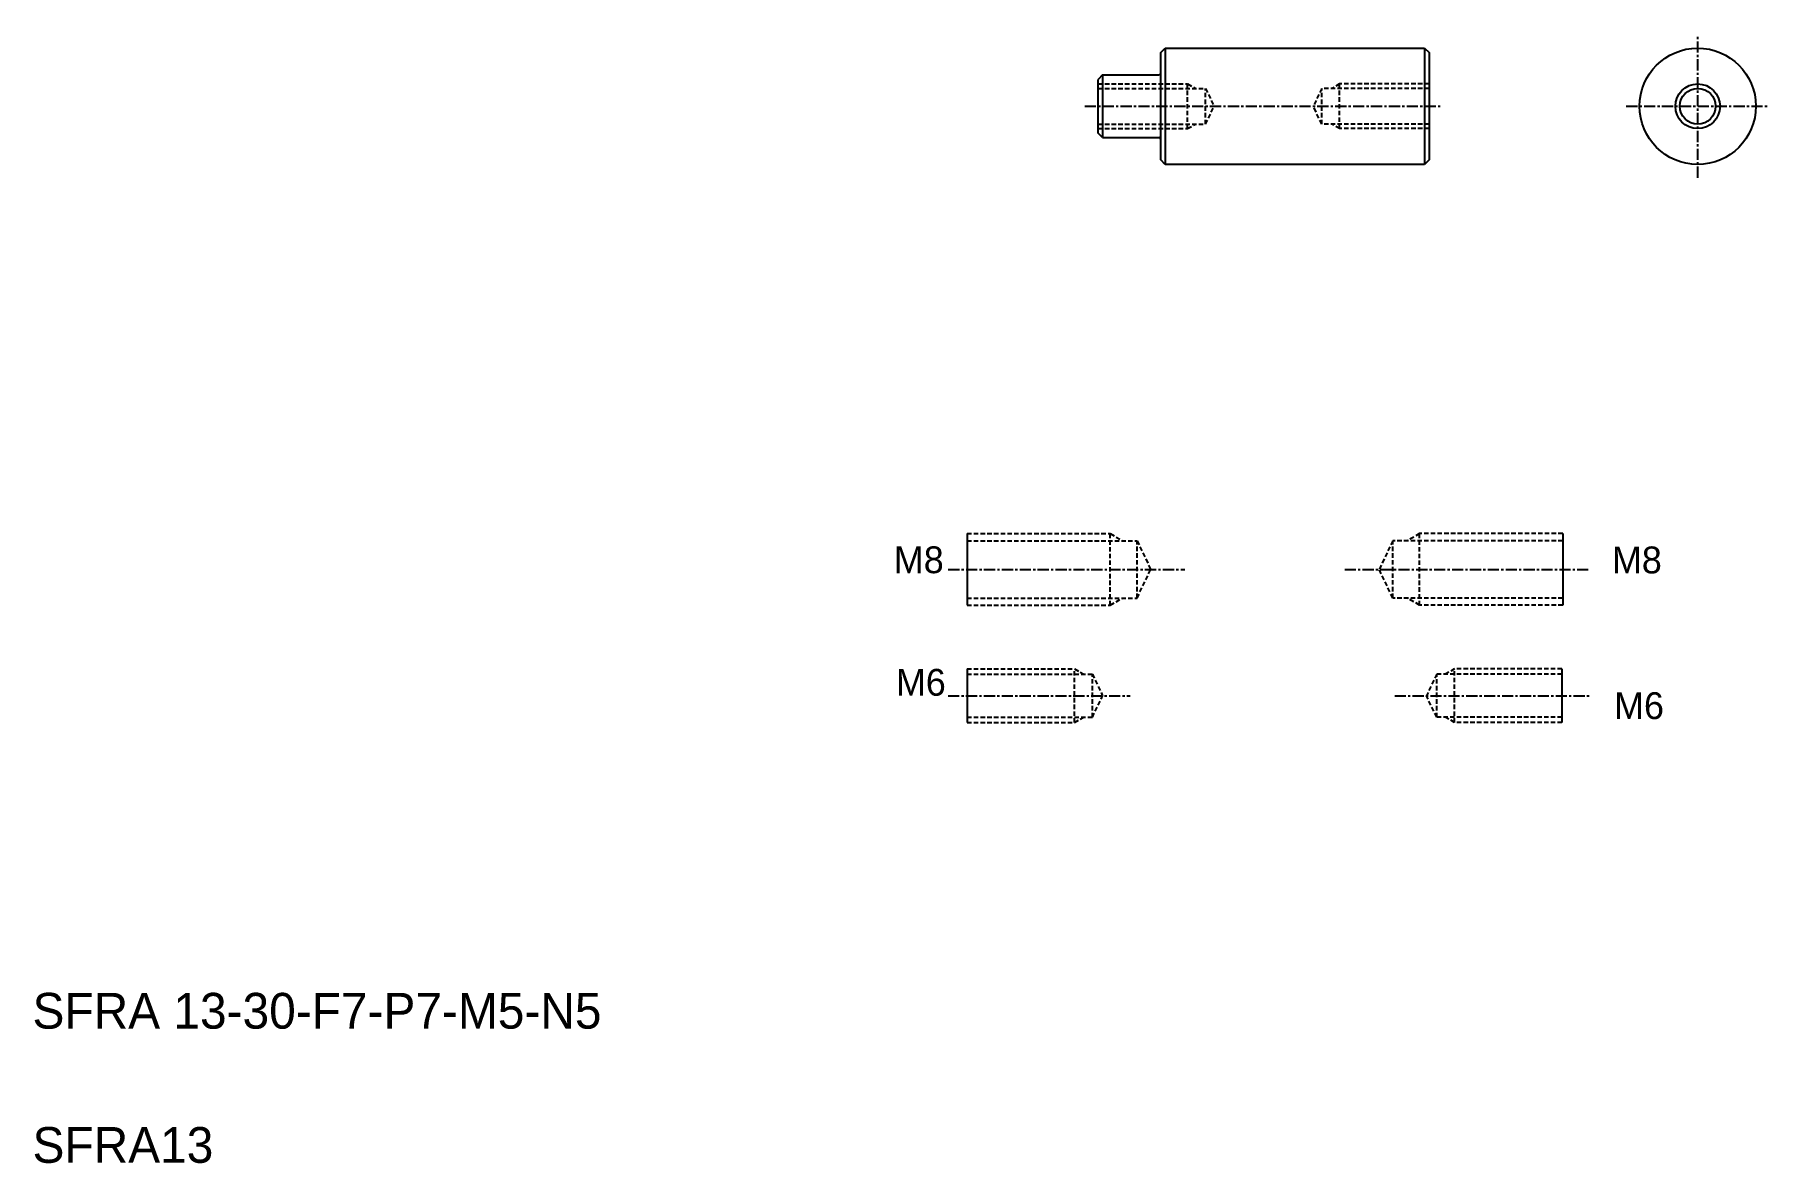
# Model space of a CAD drawing. Extents: x 10 to 204, y 10 to 136.
import ezdxf

# ---------------------------------------------------------------- set-up
doc = ezdxf.new("R2010")
doc.units = 0
doc.linetypes.add('CENTER', pattern=[2, 1.25, -0.25, 0.25, -0.25])
doc.linetypes.add('DASHED', pattern=[0.75, 0.5, -0.25])
doc.layers.get('0').update_dxf_attribs({"linetype": 'CONTINUOUS'})
doc.layers.add('CENTER', color=1, linetype='CENTER')

msp = doc.modelspace()

# ---------------------------------------------------------------- linework, layer by layer
at = {"color": 7, "linetype": 'CONTINUOUS'}
for p, q in [((136.14, 134.14), (136.64, 134.64)), ((136.14, 122.14), (136.14, 134.14)), ((136.64, 134.64), (165.64, 134.64)), ((136.64, 134.64), (136.64, 121.64)), ((165.64, 134.64), (165.64, 121.64)), ((165.64, 134.64), (166.14, 134.14)), ((166.14, 134.14), (166.14, 122.14)), ((129.64, 131.64), (129.14, 131.14)), ((129.14, 125.14), (129.14, 131.14)), ((129.64, 131.64), (129.64, 124.64)), ((129.64, 131.64), (135.94, 131.64)), ((136.64, 131.14), (136.64, 131.14)), ((136.64, 128.14), (136.64, 128.14)), ((129.64, 124.64), (129.14, 125.14)), ((129.64, 124.64), (135.94, 124.64)), ((136.64, 121.64), (136.14, 122.14)), ((165.64, 121.64), (136.64, 121.64)), ((166.14, 122.14), (165.64, 121.64)), ((114.49, 80.35), (114.49, 72.35)), ((181.08, 80.35), (181.08, 72.35)), ((114.49, 65.23), (114.49, 59.23)), ((180.99, 65.23), (180.99, 59.23))]:
    msp.add_line(p, q, dxfattribs=at)
at = {"color": 3, "linetype": 'DASHED'}
for p, q in [((129.14, 130.64), (139.14, 130.64)), ((129.14, 130.14), (141.14, 130.14)), ((139.14, 125.64), (139.14, 130.64)), ((139.14, 130.64), (140.01, 130.14)), ((141.14, 126.14), (141.14, 130.14)), ((141.14, 130.14), (142.1, 128.14)), ((154.14, 130.14), (153.19, 128.14)), ((166.14, 130.14), (154.14, 130.14)), ((154.14, 126.14), (154.14, 130.14)), ((156.14, 130.64), (155.28, 130.14)), ((166.14, 130.64), (156.14, 130.64)), ((156.14, 125.64), (156.14, 130.64)), ((141.14, 126.14), (142.1, 128.14)), ((154.14, 126.14), (153.19, 128.14)), ((129.14, 126.14), (141.14, 126.14)), ((139.14, 125.64), (140.01, 126.14)), ((166.14, 126.14), (154.14, 126.14)), ((156.14, 125.64), (155.28, 126.14)), ((129.14, 125.64), (139.14, 125.64)), ((166.14, 125.64), (156.14, 125.64)), ((114.49, 80.35), (130.49, 80.35)), ((114.49, 79.55), (133.49, 79.55)), ((130.49, 80.35), (131.88, 79.55)), ((130.49, 72.35), (130.49, 80.35)), ((133.49, 73.15), (133.49, 79.55)), ((133.49, 79.55), (135.02, 76.35)), ((162.08, 79.55), (160.56, 76.35)), ((181.08, 79.55), (162.08, 79.55)), ((162.08, 73.15), (162.08, 79.55)), ((165.08, 80.35), (163.7, 79.55)), ((181.08, 80.35), (165.08, 80.35)), ((165.08, 72.35), (165.08, 80.35)), ((133.49, 73.15), (135.02, 76.35)), ((162.08, 73.15), (160.56, 76.35)), ((114.49, 73.15), (133.49, 73.15)), ((114.49, 72.35), (130.49, 72.35)), ((130.49, 72.35), (131.88, 73.15)), ((181.08, 73.15), (162.08, 73.15)), ((165.08, 72.35), (163.7, 73.15)), ((181.08, 72.35), (165.08, 72.35)), ((114.49, 65.23), (126.49, 65.23)), ((114.49, 64.63), (128.49, 64.63)), ((126.49, 59.23), (126.49, 65.23)), ((126.49, 65.23), (127.53, 64.63)), ((128.49, 59.83), (128.49, 64.63)), ((128.49, 64.63), (129.64, 62.23)), ((166.99, 64.63), (165.84, 62.23)), ((180.99, 64.63), (166.99, 64.63)), ((166.99, 59.83), (166.99, 64.63)), ((168.99, 65.23), (167.95, 64.63)), ((180.99, 65.23), (168.99, 65.23)), ((168.99, 59.23), (168.99, 65.23)), ((128.49, 59.83), (129.64, 62.23)), ((166.99, 59.83), (165.84, 62.23)), ((114.49, 59.83), (128.49, 59.83)), ((114.49, 59.23), (126.49, 59.23)), ((126.49, 59.23), (127.53, 59.83)), ((180.99, 59.83), (166.99, 59.83)), ((168.99, 59.23), (167.95, 59.83)), ((180.99, 59.23), (168.99, 59.23))]:
    msp.add_line(p, q, dxfattribs=at)
at = {"color": 7, "linetype": 'CONTINUOUS'}
for radius in [6.5, 2]:
    msp.add_circle((196.17, 128.14), radius, dxfattribs=at)
at = {"color": 3, "linetype": 'CONTINUOUS'}
msp.add_circle((196.17, 128.14), 2.5, dxfattribs=at)
at = {"color": 7, "linetype": 'CONTINUOUS'}
for centre, start, end in [((135.94, 131.84), 270, 0), ((135.94, 124.44), 0, 90)]:
    msp.add_arc(centre, 0.2, start, end, dxfattribs=at)
at = {"layer": 'CENTER', "color": 1, "linetype": 'CENTER'}
for p, q in [((196.17, 120.14), (196.17, 136.14)), ((127.64, 128.14), (167.64, 128.14)), ((188.17, 128.14), (204.17, 128.14)), ((112.37, 76.35), (138.84, 76.35)), ((156.7, 76.35), (183.94, 76.35)), ((112.36, 62.23), (132.71, 62.23)), ((162.29, 62.23), (184.12, 62.23))]:
    msp.add_line(p, q, dxfattribs=at)

# ---------------------------------------------------------------- texts
at = {"color": 7, "linetype": 'CONTINUOUS'}
for s, height, p in [('M8', 3, (106.3, 75.93)), ('M8', 3, (186.58, 75.91)), ('M6', 3, (106.53, 62.23)), ('M6', 3, (186.82, 59.62)), ('SFRA 13-30-F7-P7-M5-N5', 4, (10, 25)), ('SFRA13', 4, (10, 10))]:
    msp.add_text(s, height=height, dxfattribs=at).set_placement(p)

doc.saveas('drawing.dxf')
